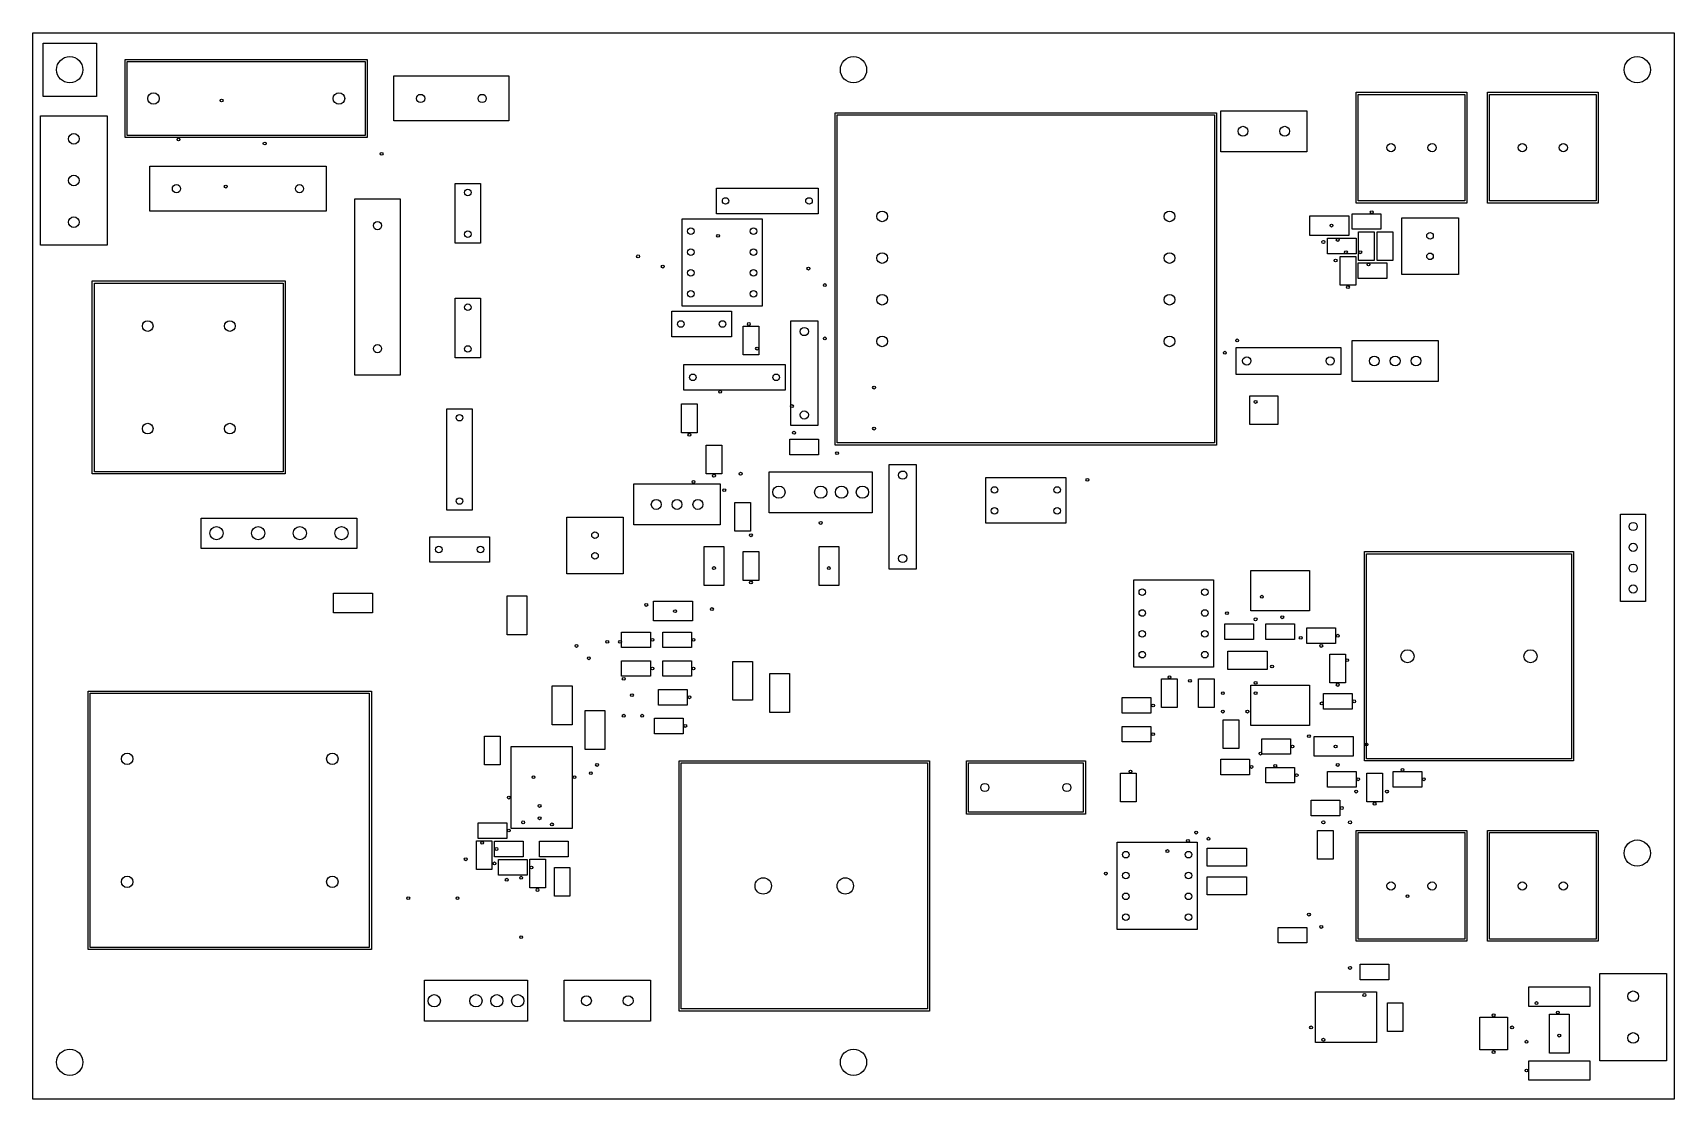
# Model space of a CAD drawing. Header units: millimetres. Extents: x 0 to 200, y 0 to 130.
import ezdxf

# ---------------------------------------------------------------- set-up
doc = ezdxf.new("R2010")
doc.units = ezdxf.units.MM

msp = doc.modelspace()

# ---------------------------------------------------------------- linework, layer by layer
at = {"layer": 'COURTYARD'}
for p, q in [((1.25, 128.75), (7.75, 128.75)), ((1.25, 122.25), (1.25, 128.75)), ((7.75, 128.75), (7.75, 122.25)), ((11.25, 126.75), (40.75, 126.75)), ((11.25, 117.25), (11.25, 126.75)), ((40.75, 126.75), (40.75, 117.25)), ((44, 124.75), (58, 124.75)), ((44, 119.25), (44, 124.75)), ((58, 124.75), (58, 119.25)), ((7.75, 122.25), (1.25, 122.25)), ((161.25, 122.75), (174.75, 122.75)), ((161.25, 109.25), (161.25, 122.75)), ((174.75, 122.75), (174.75, 109.25)), ((177.25, 122.75), (190.75, 122.75)), ((177.25, 109.25), (177.25, 122.75)), ((190.75, 122.75), (190.75, 109.25)), ((97.75, 120.25), (144.25, 120.25)), ((97.75, 79.75), (97.75, 120.25)), ((144.25, 120.25), (144.25, 79.75)), ((144.75, 120.5), (155.25, 120.5)), ((144.75, 115.5), (144.75, 120.5)), ((155.25, 120.5), (155.25, 115.5)), ((0.94, 119.87), (9.06, 119.87)), ((0.94, 104.13), (0.94, 119.87)), ((9.06, 119.87), (9.06, 104.13)), ((58, 119.25), (44, 119.25)), ((40.75, 117.25), (11.25, 117.25)), ((155.25, 115.5), (144.75, 115.5)), ((14.25, 113.75), (35.75, 113.75)), ((14.25, 108.25), (14.25, 113.75)), ((35.75, 113.75), (35.75, 108.25)), ((51.45, 111.64), (54.55, 111.64)), ((51.45, 104.36), (51.45, 111.64)), ((54.55, 111.64), (54.55, 104.36)), ((83.32, 111.05), (95.68, 111.05)), ((83.32, 107.95), (83.32, 111.05)), ((95.68, 111.05), (95.68, 107.95)), ((35.75, 108.25), (14.25, 108.25)), ((39.25, 109.75), (44.75, 109.75)), ((39.25, 88.25), (39.25, 109.75)), ((44.75, 109.75), (44.75, 88.25)), ((174.75, 109.25), (161.25, 109.25)), ((190.75, 109.25), (177.25, 109.25)), ((79.14, 107.33), (88.86, 107.33)), ((79.14, 96.67), (79.14, 107.33)), ((95.68, 107.95), (83.32, 107.95)), ((88.86, 107.33), (88.86, 96.67)), ((155.625, 107.7), (160.375, 107.7)), ((155.625, 105.3), (155.625, 107.7)), ((160.375, 107.7), (160.375, 105.3)), ((160.75, 107.95), (164.25, 107.95)), ((160.75, 106.05), (160.75, 107.95)), ((164.25, 106.05), (160.75, 106.05)), ((164.25, 107.95), (164.25, 106.05)), ((166.8, 107.45), (173.7, 107.45)), ((166.8, 100.55), (166.8, 107.45)), ((173.7, 107.45), (173.7, 100.55)), ((9.06, 104.13), (0.94, 104.13)), ((54.55, 104.36), (51.45, 104.36)), ((160.375, 105.3), (155.625, 105.3)), ((157.75, 104.95), (161.25, 104.95)), ((157.75, 103.05), (157.75, 104.95)), ((161.25, 104.95), (161.25, 103.05)), ((161.55, 105.75), (163.45, 105.75)), ((161.55, 102.25), (161.55, 105.75)), ((163.45, 105.75), (163.45, 102.25)), ((163.8, 105.75), (165.7, 105.75)), ((163.8, 102.25), (163.8, 105.75)), ((165.7, 105.75), (165.7, 102.25)), ((161.25, 103.05), (157.75, 103.05)), ((159.3, 102.75), (161.2, 102.75)), ((159.3, 99.25), (159.3, 102.75)), ((161.2, 102.75), (161.2, 99.25)), ((163.45, 102.25), (161.55, 102.25)), ((165.7, 102.25), (163.8, 102.25)), ((161.5, 101.95), (165, 101.95)), ((161.5, 100.05), (161.5, 101.95)), ((165, 100.05), (161.5, 100.05)), ((165, 101.95), (165, 100.05)), ((173.7, 100.55), (166.8, 100.55)), ((7.25, 99.75), (30.75, 99.75)), ((7.25, 76.25), (7.25, 99.75)), ((30.75, 99.75), (30.75, 76.25)), ((161.2, 99.25), (159.3, 99.25)), ((51.45, 97.64), (54.55, 97.64)), ((51.45, 90.36), (51.45, 97.64)), ((54.55, 97.64), (54.55, 90.36)), ((77.86, 96.05), (85.14, 96.05)), ((77.86, 92.95), (77.86, 96.05)), ((88.86, 96.67), (79.14, 96.67)), ((85.14, 96.05), (85.14, 92.95)), ((86.55, 94.25), (88.45, 94.25)), ((86.55, 90.75), (86.55, 94.25)), ((88.45, 94.25), (88.45, 90.75)), ((92.35, 94.88), (95.65, 94.88)), ((92.35, 82.12), (92.35, 94.88)), ((95.65, 94.88), (95.65, 82.12)), ((85.14, 92.95), (77.86, 92.95)), ((160.75, 92.5), (171.25, 92.5)), ((160.75, 87.5), (160.75, 92.5)), ((171.25, 92.5), (171.25, 87.5)), ((54.55, 90.36), (51.45, 90.36)), ((88.45, 90.75), (86.55, 90.75)), ((146.62, 91.65), (159.38, 91.65)), ((146.62, 88.35), (146.62, 91.65)), ((159.38, 91.65), (159.38, 88.35)), ((44.75, 88.25), (39.25, 88.25)), ((79.32, 89.55), (91.68, 89.55)), ((79.32, 86.45), (79.32, 89.55)), ((91.68, 89.55), (91.68, 86.45)), ((159.38, 88.35), (146.62, 88.35)), ((91.68, 86.45), (79.32, 86.45)), ((171.25, 87.5), (160.75, 87.5)), ((50.45, 84.18), (53.55, 84.18)), ((50.45, 71.82), (50.45, 84.18)), ((53.55, 84.18), (53.55, 71.82)), ((79.05, 84.75), (80.95, 84.75)), ((79.05, 81.25), (79.05, 84.75)), ((80.95, 84.75), (80.95, 81.25)), ((148.3, 85.75), (151.7, 85.75)), ((148.3, 82.25), (148.3, 85.75)), ((151.7, 85.75), (151.7, 82.25)), ((95.65, 82.12), (92.35, 82.12)), ((151.7, 82.25), (148.3, 82.25)), ((80.95, 81.25), (79.05, 81.25)), ((92.25, 80.45), (95.75, 80.45)), ((92.25, 78.55), (92.25, 80.45)), ((95.75, 80.45), (95.75, 78.55)), ((82.05, 79.75), (83.95, 79.75)), ((82.05, 76.25), (82.05, 79.75)), ((83.95, 79.75), (83.95, 76.25)), ((95.75, 78.55), (92.25, 78.55)), ((144.25, 79.75), (97.75, 79.75)), ((30.75, 76.25), (7.25, 76.25)), ((83.95, 76.25), (82.05, 76.25)), ((89.718, 76.5), (102.282, 76.5)), ((89.718, 71.5), (89.718, 76.5)), ((102.282, 76.5), (102.282, 71.5)), ((104.35, 77.38), (107.65, 77.38)), ((104.35, 64.62), (104.35, 77.38)), ((107.65, 77.38), (107.65, 64.62)), ((73.25, 75), (83.75, 75)), ((73.25, 70), (73.25, 75)), ((83.75, 75), (83.75, 70)), ((116.14, 75.79), (125.86, 75.79)), ((116.14, 70.21), (116.14, 75.79)), ((125.86, 75.79), (125.86, 70.21)), ((85.55, 72.75), (87.45, 72.75)), ((85.55, 69.25), (85.55, 72.75)), ((87.45, 72.75), (87.45, 69.25)), ((20.53, 70.85), (39.47, 70.85)), ((20.53, 67.15), (20.53, 70.85)), ((39.47, 70.85), (39.47, 67.15)), ((53.55, 71.82), (50.45, 71.82)), ((65.05, 70.95), (71.95, 70.95)), ((65.05, 64.05), (65.05, 70.95)), ((71.95, 70.95), (71.95, 64.05)), ((83.75, 70), (73.25, 70)), ((102.282, 71.5), (89.718, 71.5)), ((125.86, 70.21), (116.14, 70.21)), ((193.48, 71.33), (196.52, 71.33)), ((193.48, 60.67), (193.48, 71.33)), ((196.52, 71.33), (196.52, 60.67)), ((48.36, 68.55), (55.64, 68.55)), ((48.36, 65.45), (48.36, 68.55)), ((55.64, 68.55), (55.64, 65.45)), ((87.45, 69.25), (85.55, 69.25)), ((39.47, 67.15), (20.53, 67.15)), ((81.8, 67.375), (84.2, 67.375)), ((81.8, 62.625), (81.8, 67.375)), ((84.2, 67.375), (84.2, 62.625)), ((86.55, 66.75), (88.45, 66.75)), ((86.55, 63.25), (86.55, 66.75)), ((88.45, 66.75), (88.45, 63.25)), ((95.8, 67.375), (98.2, 67.375)), ((95.8, 62.625), (95.8, 67.375)), ((98.2, 67.375), (98.2, 62.625)), ((162.25, 66.75), (187.75, 66.75)), ((162.25, 41.25), (162.25, 66.75)), ((187.75, 66.75), (187.75, 41.25)), ((55.64, 65.45), (48.36, 65.45)), ((71.95, 64.05), (65.05, 64.05)), ((107.65, 64.62), (104.35, 64.62)), ((148.425, 64.455), (155.575, 64.455)), ((148.425, 59.545), (148.425, 64.455)), ((155.575, 64.455), (155.575, 59.545)), ((84.2, 62.625), (81.8, 62.625)), ((88.45, 63.25), (86.55, 63.25)), ((98.2, 62.625), (95.8, 62.625)), ((134.14, 63.33), (143.86, 63.33)), ((134.14, 52.67), (134.14, 63.33)), ((143.86, 63.33), (143.86, 52.67)), ((36.625, 61.7), (41.375, 61.7)), ((36.625, 59.3), (36.625, 61.7)), ((41.375, 61.7), (41.375, 59.3)), ((57.8, 61.375), (60.2, 61.375)), ((57.8, 56.625), (57.8, 61.375)), ((60.2, 61.375), (60.2, 56.625)), ((75.625, 60.7), (80.375, 60.7)), ((75.625, 58.3), (75.625, 60.7)), ((80.375, 60.7), (80.375, 58.3)), ((196.52, 60.67), (193.48, 60.67)), ((41.375, 59.3), (36.625, 59.3)), ((80.375, 58.3), (75.625, 58.3)), ((155.575, 59.545), (148.425, 59.545)), ((60.2, 56.625), (57.8, 56.625)), ((71.75, 56.95), (75.25, 56.95)), ((71.75, 55.05), (71.75, 56.95)), ((75.25, 56.95), (75.25, 55.05)), ((76.75, 56.95), (80.25, 56.95)), ((76.75, 55.05), (76.75, 56.95)), ((80.25, 56.95), (80.25, 55.05)), ((145.25, 57.95), (148.75, 57.95)), ((145.25, 56.05), (145.25, 57.95)), ((148.75, 56.05), (145.25, 56.05)), ((148.75, 57.95), (148.75, 56.05)), ((150.25, 57.95), (153.75, 57.95)), ((150.25, 56.05), (150.25, 57.95)), ((153.75, 56.05), (150.25, 56.05)), ((153.75, 57.95), (153.75, 56.05)), ((155.25, 57.45), (158.75, 57.45)), ((155.25, 55.55), (155.25, 57.45)), ((158.75, 57.45), (158.75, 55.55)), ((75.25, 55.05), (71.75, 55.05)), ((80.25, 55.05), (76.75, 55.05)), ((145.6, 54.6), (150.4, 54.6)), ((145.6, 52.4), (145.6, 54.6)), ((150.4, 54.6), (150.4, 52.4)), ((158.75, 55.55), (155.25, 55.55)), ((158.05, 54.25), (159.95, 54.25)), ((158.05, 50.75), (158.05, 54.25)), ((159.95, 54.25), (159.95, 50.75)), ((71.75, 53.45), (75.25, 53.45)), ((71.75, 51.55), (71.75, 53.45)), ((75.25, 53.45), (75.25, 51.55)), ((76.75, 53.45), (80.25, 53.45)), ((76.75, 51.55), (76.75, 53.45)), ((80.25, 53.45), (80.25, 51.55)), ((85.3, 53.375), (87.7, 53.375)), ((85.3, 48.625), (85.3, 53.375)), ((87.7, 53.375), (87.7, 48.625)), ((143.86, 52.67), (134.14, 52.67)), ((150.4, 52.4), (145.6, 52.4)), ((63.3, 50.375), (65.7, 50.375)), ((63.3, 45.625), (63.3, 50.375)), ((65.7, 50.375), (65.7, 45.625)), ((75.25, 51.55), (71.75, 51.55)), ((80.25, 51.55), (76.75, 51.55)), ((89.8, 51.875), (92.2, 51.875)), ((89.8, 47.125), (89.8, 51.875)), ((92.2, 51.875), (92.2, 47.125)), ((137.55, 51.25), (139.45, 51.25)), ((137.55, 47.75), (137.55, 51.25)), ((139.45, 51.25), (139.45, 47.75)), ((142.05, 51.25), (143.95, 51.25)), ((142.05, 47.75), (142.05, 51.25)), ((143.95, 51.25), (143.95, 47.75)), ((148.425, 50.455), (155.575, 50.455)), ((148.425, 45.545), (148.425, 50.455)), ((155.575, 50.455), (155.575, 45.545)), ((159.95, 50.75), (158.05, 50.75)), ((6.75, 49.75), (41.25, 49.75)), ((6.75, 18.25), (6.75, 49.75)), ((41.25, 49.75), (41.25, 18.25)), ((76.25, 49.95), (79.75, 49.95)), ((76.25, 48.05), (76.25, 49.95)), ((79.75, 48.05), (76.25, 48.05)), ((79.75, 49.95), (79.75, 48.05)), ((87.7, 48.625), (85.3, 48.625)), ((132.75, 48.95), (136.25, 48.95)), ((132.75, 47.05), (132.75, 48.95)), ((136.25, 48.95), (136.25, 47.05)), ((157.25, 49.45), (160.75, 49.45)), ((157.25, 47.55), (157.25, 49.45)), ((160.75, 49.45), (160.75, 47.55)), ((67.3, 47.375), (69.7, 47.375)), ((67.3, 42.625), (67.3, 47.375)), ((69.7, 47.375), (69.7, 42.625)), ((75.75, 46.45), (79.25, 46.45)), ((75.75, 44.55), (75.75, 46.45)), ((79.25, 46.45), (79.25, 44.55)), ((92.2, 47.125), (89.8, 47.125)), ((136.25, 47.05), (132.75, 47.05)), ((139.45, 47.75), (137.55, 47.75)), ((143.95, 47.75), (142.05, 47.75)), ((145.05, 46.25), (146.95, 46.25)), ((145.05, 42.75), (145.05, 46.25)), ((146.95, 46.25), (146.95, 42.75)), ((160.75, 47.55), (157.25, 47.55)), ((55.05, 44.25), (56.95, 44.25)), ((55.05, 40.75), (55.05, 44.25)), ((56.95, 44.25), (56.95, 40.75)), ((65.7, 45.625), (63.3, 45.625)), ((79.25, 44.55), (75.75, 44.55)), ((132.75, 45.45), (136.25, 45.45)), ((132.75, 43.55), (132.75, 45.45)), ((136.25, 45.45), (136.25, 43.55)), ((155.575, 45.545), (148.425, 45.545)), ((156.125, 44.2), (160.875, 44.2)), ((156.125, 41.8), (156.125, 44.2)), ((160.875, 44.2), (160.875, 41.8)), ((58.275, 42.995), (65.725, 42.995)), ((58.275, 33.005), (58.275, 42.995)), ((65.725, 42.995), (65.725, 33.005)), ((69.7, 42.625), (67.3, 42.625)), ((136.25, 43.55), (132.75, 43.55)), ((146.95, 42.75), (145.05, 42.75)), ((149.75, 43.95), (153.25, 43.95)), ((149.75, 42.05), (149.75, 43.95)), ((153.25, 42.05), (149.75, 42.05)), ((153.25, 43.95), (153.25, 42.05)), ((56.95, 40.75), (55.05, 40.75)), ((78.75, 41.25), (109.25, 41.25)), ((78.75, 10.75), (78.75, 41.25)), ((109.25, 41.25), (109.25, 10.75)), ((113.75, 41.25), (128.25, 41.25)), ((113.75, 34.75), (113.75, 41.25)), ((128.25, 41.25), (128.25, 34.75)), ((144.75, 41.45), (148.25, 41.45)), ((144.75, 39.55), (144.75, 41.45)), ((148.25, 41.45), (148.25, 39.55)), ((150.25, 40.45), (153.75, 40.45)), ((150.25, 38.55), (150.25, 40.45)), ((153.75, 40.45), (153.75, 38.55)), ((160.875, 41.8), (156.125, 41.8)), ((187.75, 41.25), (162.25, 41.25)), ((132.55, 39.75), (134.45, 39.75)), ((132.55, 36.25), (132.55, 39.75)), ((134.45, 39.75), (134.45, 36.25)), ((148.25, 39.55), (144.75, 39.55)), ((153.75, 38.55), (150.25, 38.55)), ((157.75, 39.95), (161.25, 39.95)), ((157.75, 38.05), (157.75, 39.95)), ((161.25, 38.05), (157.75, 38.05)), ((161.25, 39.95), (161.25, 38.05)), ((162.55, 39.75), (164.45, 39.75)), ((162.55, 36.25), (162.55, 39.75)), ((164.45, 39.75), (164.45, 36.25)), ((165.75, 39.95), (169.25, 39.95)), ((165.75, 38.05), (165.75, 39.95)), ((169.25, 38.05), (165.75, 38.05)), ((169.25, 39.95), (169.25, 38.05)), ((134.45, 36.25), (132.55, 36.25)), ((155.75, 36.45), (159.25, 36.45)), ((155.75, 34.55), (155.75, 36.45)), ((159.25, 36.45), (159.25, 34.55)), ((164.45, 36.25), (162.55, 36.25)), ((128.25, 34.75), (113.75, 34.75)), ((159.25, 34.55), (155.75, 34.55)), ((54.25, 33.7), (57.75, 33.7)), ((54.25, 31.8), (54.25, 33.7)), ((57.75, 33.7), (57.75, 31.8)), ((65.725, 33.005), (58.275, 33.005)), ((156.55, 32.75), (158.45, 32.75)), ((156.55, 29.25), (156.55, 32.75)), ((158.45, 32.75), (158.45, 29.25)), ((161.25, 32.75), (174.75, 32.75)), ((161.25, 19.25), (161.25, 32.75)), ((174.75, 32.75), (174.75, 19.25)), ((177.25, 32.75), (190.75, 32.75)), ((177.25, 19.25), (177.25, 32.75)), ((190.75, 32.75), (190.75, 19.25)), ((54.05, 31.5), (55.95, 31.5)), ((54.05, 28), (54.05, 31.5)), ((57.75, 31.8), (54.25, 31.8)), ((55.95, 31.5), (55.95, 28)), ((56.25, 31.45), (59.75, 31.45)), ((56.25, 29.55), (56.25, 31.45)), ((59.75, 31.45), (59.75, 29.55)), ((61.75, 31.45), (65.25, 31.45)), ((61.75, 29.55), (61.75, 31.45)), ((65.25, 31.45), (65.25, 29.55)), ((132.14, 31.33), (141.86, 31.33)), ((132.14, 20.67), (132.14, 31.33)), ((141.86, 31.33), (141.86, 20.67)), ((143.1, 30.6), (147.9, 30.6)), ((143.1, 28.4), (143.1, 30.6)), ((147.9, 30.6), (147.9, 28.4)), ((55.95, 28), (54.05, 28)), ((59.75, 29.55), (56.25, 29.55)), ((56.75, 29.2), (60.25, 29.2)), ((56.75, 27.3), (56.75, 29.2)), ((60.25, 29.2), (60.25, 27.3)), ((60.55, 29.25), (62.45, 29.25)), ((60.55, 25.75), (60.55, 29.25)), ((65.25, 29.55), (61.75, 29.55)), ((62.45, 29.25), (62.45, 25.75)), ((63.55, 28.25), (65.45, 28.25)), ((63.55, 24.75), (63.55, 28.25)), ((65.45, 28.25), (65.45, 24.75)), ((147.9, 28.4), (143.1, 28.4)), ((158.45, 29.25), (156.55, 29.25)), ((60.25, 27.3), (56.75, 27.3)), ((143.1, 27.1), (147.9, 27.1)), ((143.1, 24.9), (143.1, 27.1)), ((147.9, 27.1), (147.9, 24.9)), ((62.45, 25.75), (60.55, 25.75)), ((65.45, 24.75), (63.55, 24.75)), ((147.9, 24.9), (143.1, 24.9)), ((141.86, 20.67), (132.14, 20.67)), ((151.75, 20.95), (155.25, 20.95)), ((151.75, 19.05), (151.75, 20.95)), ((155.25, 20.95), (155.25, 19.05)), ((41.25, 18.25), (6.75, 18.25)), ((155.25, 19.05), (151.75, 19.05)), ((174.75, 19.25), (161.25, 19.25)), ((190.75, 19.25), (177.25, 19.25)), ((161.75, 16.45), (165.25, 16.45)), ((161.75, 14.55), (161.75, 16.45)), ((165.25, 16.45), (165.25, 14.55)), ((47.718, 14.5), (60.282, 14.5)), ((47.718, 9.5), (47.718, 14.5)), ((60.282, 14.5), (60.282, 9.5)), ((64.75, 14.5), (75.25, 14.5)), ((64.75, 9.5), (64.75, 14.5)), ((75.25, 14.5), (75.25, 9.5)), ((165.25, 14.55), (161.75, 14.55)), ((190.94, 15.33), (199.06, 15.33)), ((190.94, 4.67), (190.94, 15.33)), ((199.06, 15.33), (199.06, 4.67)), ((156.275, 13.09), (163.725, 13.09)), ((156.275, 6.91), (156.275, 13.09)), ((163.725, 13.09), (163.725, 6.91)), ((182.275, 13.685), (189.725, 13.685)), ((182.275, 11.315), (182.275, 13.685)), ((189.725, 13.685), (189.725, 11.315)), ((109.25, 10.75), (78.75, 10.75)), ((165.05, 11.75), (166.95, 11.75)), ((165.05, 8.25), (165.05, 11.75)), ((166.95, 11.75), (166.95, 8.25)), ((176.3, 10), (179.7, 10)), ((176.3, 6), (176.3, 10)), ((179.7, 10), (179.7, 6)), ((189.725, 11.315), (182.275, 11.315)), ((184.8, 10.375), (187.2, 10.375)), ((184.8, 5.625), (184.8, 10.375)), ((187.2, 10.375), (187.2, 5.625)), ((60.282, 9.5), (47.718, 9.5)), ((75.25, 9.5), (64.75, 9.5)), ((166.95, 8.25), (165.05, 8.25)), ((163.725, 6.91), (156.275, 6.91)), ((179.7, 6), (176.3, 6)), ((182.275, 4.685), (189.725, 4.685)), ((182.275, 2.315), (182.275, 4.685)), ((187.2, 5.625), (184.8, 5.625)), ((189.725, 4.685), (189.725, 2.315)), ((199.06, 4.67), (190.94, 4.67)), ((189.725, 2.315), (182.275, 2.315))]:
    msp.add_line(p, q, dxfattribs=at)
at = {"layer": 'DRILLS'}
for centre, radius in [((4.5, 125.5), 1.6), ((14.7, 122), 0.7), ((37.3, 122), 0.7), ((47.25, 122), 0.5), ((54.75, 122), 0.5), ((23, 121.75), 0.175), ((147.46, 118), 0.6), ((152.54, 118), 0.6), ((5, 117.08), 0.65), ((17.75, 117), 0.175), ((28.25, 116.5), 0.175), ((165.5, 116), 0.5), ((170.5, 116), 0.5), ((181.5, 116), 0.5), ((186.5, 116), 0.5), ((42.5, 115.25), 0.175), ((5, 112), 0.65), ((17.5, 111), 0.5), ((23.5, 111.25), 0.175), ((32.5, 111), 0.5), ((53, 110.54), 0.4), ((84.42, 109.5), 0.4), ((94.58, 109.5), 0.4), ((103.5, 107.62), 0.65), ((138.5, 107.62), 0.65), ((163.147, 108.136), 0.175), ((5, 106.92), 0.65), ((42, 106.5), 0.5), ((80.19, 105.81), 0.4), ((87.81, 105.81), 0.4), ((158.25, 106.5), 0.175), ((53, 105.46), 0.4), ((83.5, 105.25), 0.175), ((157.25, 104.5), 0.175), ((159, 104.75), 0.175), ((170.25, 105.25), 0.4), ((73.75, 102.75), 0.175), ((80.19, 103.27), 0.4), ((87.81, 103.27), 0.4), ((103.5, 102.54), 0.65), ((138.5, 102.54), 0.65), ((158.75, 102.25), 0.175), ((160, 103.25), 0.175), ((161.75, 103.25), 0.175), ((170.25, 102.75), 0.4), ((76.75, 101.5), 0.175), ((80.19, 100.73), 0.4), ((87.81, 100.73), 0.4), ((94.5, 101.25), 0.175), ((162.75, 101.75), 0.175), ((80.19, 98.19), 0.4), ((87.81, 98.19), 0.4), ((96.5, 99.25), 0.175), ((103.5, 97.46), 0.65), ((138.5, 97.46), 0.65), ((160.25, 99), 0.175), ((53, 96.54), 0.4), ((14, 94.25), 0.65), ((24, 94.25), 0.65), ((78.96, 94.5), 0.4), ((84.04, 94.5), 0.4), ((87.25, 94.5), 0.175), ((94, 93.58), 0.5), ((42, 91.5), 0.5), ((96.5, 92.75), 0.175), ((103.5, 92.38), 0.65), ((138.5, 92.38), 0.65), ((146.75, 92.5), 0.175), ((53, 91.46), 0.4), ((88.25, 91.5), 0.175), ((145.25, 91), 0.175), ((147.92, 90), 0.5), ((158.08, 90), 0.5), ((163.46, 90), 0.6), ((166, 90), 0.6), ((168.54, 90), 0.6), ((80.42, 88), 0.4), ((90.58, 88), 0.4), ((83.75, 86.25), 0.175), ((102.5, 86.75), 0.175), ((92.5, 84.5), 0.175), ((149, 85), 0.175), ((14, 81.75), 0.65), ((24, 81.75), 0.65), ((52, 83.08), 0.4), ((94, 83.42), 0.5), ((80, 81), 0.175), ((92.75, 81.25), 0.175), ((102.5, 81.75), 0.175), ((98, 78.75), 0.175), ((83, 76), 0.175), ((86.25, 76.25), 0.175), ((106, 76.08), 0.5), ((80.5, 75.25), 0.175), ((84.25, 74.25), 0.175), ((90.92, 74), 0.75), ((96, 74), 0.75), ((98.54, 74), 0.75), ((101.08, 74), 0.75), ((117.19, 74.27), 0.4), ((124.81, 74.27), 0.4), ((128.5, 75.5), 0.175), ((52, 72.92), 0.4), ((75.96, 72.5), 0.6), ((78.5, 72.5), 0.6), ((81.04, 72.5), 0.6), ((117.19, 71.73), 0.4), ((124.81, 71.73), 0.4), ((96, 70.25), 0.175), ((195, 69.81), 0.5), ((22.38, 69), 0.8), ((27.46, 69), 0.8), ((32.54, 69), 0.8), ((37.62, 69), 0.8), ((68.5, 68.75), 0.4), ((87.5, 68.75), 0.175), ((49.46, 67), 0.4), ((54.54, 67), 0.4), ((68.5, 66.25), 0.4), ((106, 65.92), 0.5), ((195, 67.27), 0.5), ((83, 64.75), 0.175), ((97, 64.75), 0.175), ((195, 64.73), 0.5), ((87.5, 63), 0.175), ((135.19, 61.81), 0.4), ((142.81, 61.81), 0.4), ((195, 62.19), 0.5), ((74.75, 60.25), 0.175), ((149.75, 61.25), 0.175), ((78.25, 59.5), 0.175), ((82.75, 59.75), 0.175), ((135.19, 59.27), 0.4), ((142.81, 59.27), 0.4), ((145.5, 59.25), 0.175), ((149, 58.5), 0.175), ((152.25, 58.75), 0.175), ((75.5, 56), 0.175), ((80.5, 56), 0.175), ((135.19, 56.73), 0.4), ((142.81, 56.73), 0.4), ((154.5, 56.25), 0.175), ((159, 56.5), 0.175), ((66.25, 55.25), 0.175), ((70, 55.75), 0.175), ((71.55, 55.75), 0.175), ((135.19, 54.19), 0.4), ((142.81, 54.19), 0.4), ((157, 55.25), 0.175), ((167.5, 54), 0.8), ((182.5, 54), 0.8), ((67.75, 53.75), 0.175), ((75.5, 52.5), 0.175), ((80.5, 52.5), 0.175), ((151, 52.75), 0.175), ((160.149, 53.527), 0.175), ((72, 51.25), 0.175), ((138.5, 51.45), 0.175), ((141, 51), 0.175), ((149, 50.75), 0.175), ((159, 50.5), 0.175), ((73, 49.25), 0.175), ((80, 49), 0.175), ((136.5, 48), 0.175), ((145, 49.5), 0.175), ((149, 49.5), 0.175), ((157.05, 48.25), 0.175), ((161, 48.5), 0.175), ((72, 46.75), 0.175), ((74.25, 46.75), 0.175), ((145, 47.25), 0.175), ((148, 47.25), 0.175), ((79.5, 45.5), 0.175), ((136.5, 44.5), 0.175), ((155.5, 44.25), 0.175), ((11.5, 41.5), 0.7), ((36.5, 41.5), 0.7), ((149.593, 42.13), 0.175), ((153.5, 43), 0.175), ((158.75, 43), 0.175), ((162.5, 43.25), 0.175), ((68.75, 40.75), 0.175), ((133.75, 39.95), 0.175), ((148.5, 40.5), 0.175), ((151.389, 40.639), 0.175), ((159, 40.75), 0.175), ((166.889, 40.139), 0.175), ((61, 39.25), 0.175), ((66, 39.25), 0.175), ((68, 39.75), 0.175), ((116, 38), 0.5), ((126, 38), 0.5), ((154, 39.5), 0.175), ((161.5, 39), 0.175), ((169.5, 39), 0.175), ((58, 36.763), 0.175), ((161.25, 37.5), 0.175), ((163.5, 36), 0.175), ((165, 37.5), 0.175), ((61.75, 35.75), 0.175), ((61.75, 34.25), 0.175), ((159.5, 35.5), 0.175), ((58, 32.75), 0.175), ((59.75, 33.75), 0.175), ((63.25, 33.5), 0.175), ((141.75, 32.5), 0.175), ((157.25, 33.75), 0.175), ((160.5, 33.75), 0.175), ((54.75, 31.25), 0.175), ((56.5, 30.5), 0.175), ((133.19, 29.81), 0.4), ((138.25, 30.25), 0.175), ((140.81, 29.81), 0.4), ((140.75, 31.5), 0.175), ((143.25, 31.75), 0.175), ((52.75, 29.25), 0.175), ((56.25, 28.75), 0.175), ((60.75, 28.25), 0.175), ((11.5, 26.5), 0.7), ((36.5, 26.5), 0.7), ((57.75, 26.75), 0.175), ((59.5, 27), 0.175), ((89, 26), 1), ((99, 26), 1), ((130.75, 27.5), 0.175), ((133.19, 27.27), 0.4), ((140.81, 27.27), 0.4), ((165.5, 26), 0.5), ((170.5, 26), 0.5), ((181.5, 26), 0.5), ((186.5, 26), 0.5), ((45.75, 24.5), 0.175), ((51.75, 24.5), 0.175), ((61.5, 25.5), 0.175), ((133.19, 24.73), 0.4), ((140.81, 24.73), 0.4), ((167.5, 24.75), 0.175), ((133.19, 22.19), 0.4), ((140.81, 22.19), 0.4), ((155.5, 22.5), 0.175), ((157, 21), 0.175), ((59.5, 19.75), 0.175), ((160.5, 16), 0.175), ((48.92, 12), 0.75), ((54, 12), 0.75), ((56.54, 12), 0.75), ((59.08, 12), 0.75), ((67.46, 12), 0.6), ((72.54, 12), 0.6), ((162.25, 12.7), 0.175), ((195, 12.54), 0.65), ((178, 10.25), 0.175), ((183.217, 11.717), 0.175), ((185.818, 10.568), 0.175), ((155.75, 8.75), 0.175), ((180.25, 8.75), 0.175), ((195, 7.46), 0.65), ((157.25, 7.25), 0.175), ((182, 7), 0.175), ((186, 7.75), 0.175), ((178, 5.75), 0.175), ((182, 3.5), 0.175)]:
    msp.add_circle(centre, radius, dxfattribs=at)
at = {"layer": 'HOLES'}
for centre in [(100, 125.5), (195.5, 125.5), (195.5, 30), (4.5, 4.5), (100, 4.5)]:
    msp.add_circle(centre, 1.6, dxfattribs=at)
at = {"layer": 'OUTLINE'}
for p, q in [((0, 0), (0, 130)), ((0, 130), (200, 130)), ((200, 130), (200, 0)), ((200, 0), (0, 0))]:
    msp.add_line(p, q, dxfattribs=at)
at = {"layer": 'SILK_TOP'}
for p, q in [((11.5, 126.5), (40.5, 126.5)), ((11.5, 117.5), (11.5, 126.5)), ((40.5, 126.5), (40.5, 117.5)), ((161.5, 122.5), (174.5, 122.5)), ((161.5, 109.5), (161.5, 122.5)), ((174.5, 122.5), (174.5, 109.5)), ((177.5, 122.5), (190.5, 122.5)), ((177.5, 109.5), (177.5, 122.5)), ((190.5, 122.5), (190.5, 109.5)), ((98, 120), (144, 120)), ((98, 80), (98, 120)), ((144, 120), (144, 80)), ((40.5, 117.5), (11.5, 117.5)), ((174.5, 109.5), (161.5, 109.5)), ((190.5, 109.5), (177.5, 109.5)), ((7.5, 99.5), (30.5, 99.5)), ((7.5, 76.5), (7.5, 99.5)), ((30.5, 99.5), (30.5, 76.5)), ((144, 80), (98, 80)), ((30.5, 76.5), (7.5, 76.5)), ((162.5, 66.5), (187.5, 66.5)), ((162.5, 41.5), (162.5, 66.5)), ((187.5, 66.5), (187.5, 41.5)), ((7, 49.5), (41, 49.5)), ((7, 18.5), (7, 49.5)), ((41, 49.5), (41, 18.5)), ((79, 41), (109, 41)), ((79, 11), (79, 41)), ((109, 41), (109, 11)), ((114, 41), (128, 41)), ((114, 35), (114, 41)), ((128, 41), (128, 35)), ((187.5, 41.5), (162.5, 41.5)), ((128, 35), (114, 35)), ((161.5, 32.5), (174.5, 32.5)), ((161.5, 19.5), (161.5, 32.5)), ((174.5, 32.5), (174.5, 19.5)), ((177.5, 32.5), (190.5, 32.5)), ((177.5, 19.5), (177.5, 32.5)), ((190.5, 32.5), (190.5, 19.5)), ((41, 18.5), (7, 18.5)), ((174.5, 19.5), (161.5, 19.5)), ((190.5, 19.5), (177.5, 19.5)), ((109, 11), (79, 11))]:
    msp.add_line(p, q, dxfattribs=at)

doc.saveas('drawing.dxf')
